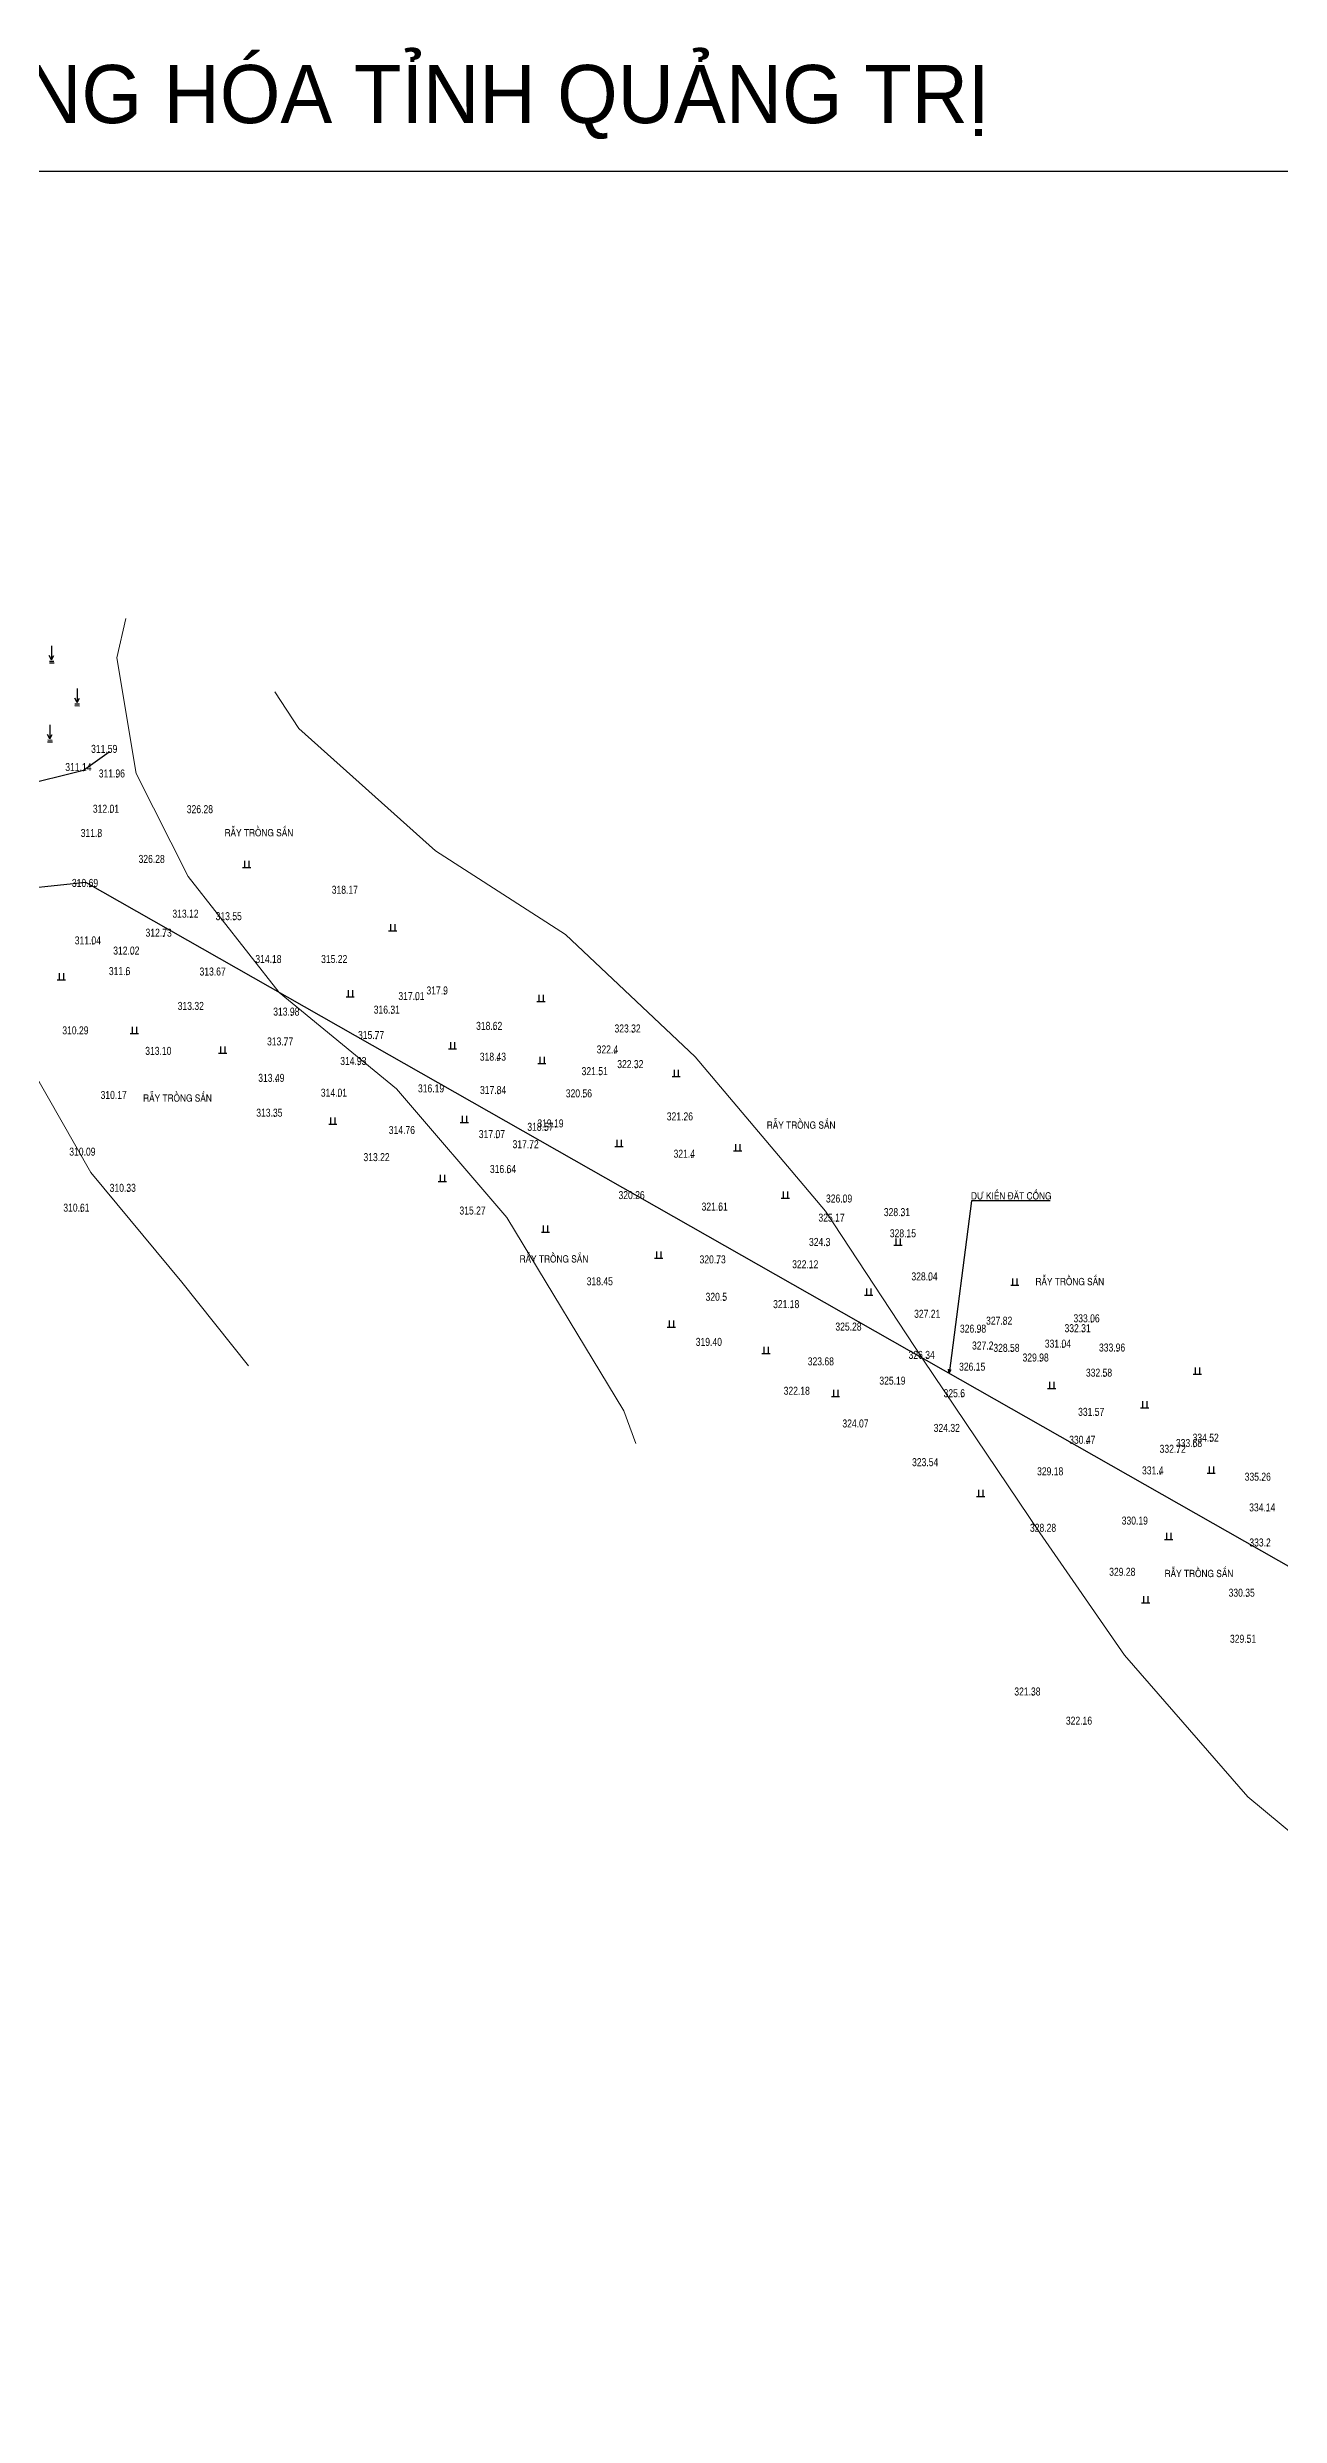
# Model space of a CAD drawing. Header units: metres. Extents: x 528544 to 533704, y 1867371 to 1868830.
# Drawn here: x 532580.8 to 532750.2, y 1868000 to 1868325.6 of the extents above; entities that cross this region are included whole.
import ezdxf

# ---------------------------------------------------------------- set-up
doc = ezdxf.new("R2010")
doc.units = ezdxf.units.M
doc.header["$MEASUREMENT"] = 0
for name, color, linetype in [('DIEM', 7, 'Continuous'), ('DOCAO_CT', 7, 'Continuous'), ('KHUNG', 1, 'Continuous'), ('Layer1', 4, 'Continuous'), ('NEN', 3, 'Continuous')]:
    doc.layers.add(name, color=color, linetype=linetype)
doc.styles.add('DIADANH1', font='VHAVAN.ttf', dxfattribs={"height": 2})
doc.styles.add('MOC', font='VHARIALN.ttf', dxfattribs={"height": 2})
doc.linetypes.add('TAL_N_P', pattern='A,0.5,[130,ltypeshp.shx,S=0.25,R=0,X=0,Y=-0.25],1,[130,ltypeshp.shx,S=0.5,R=0,X=0,Y=-0.5],0.5', length=2)

# ---------------------------------------------------------------- blocks, each defined once
blk = doc.blocks.new('A$C4172536D')
at = {"layer": 'NEN', "color": 3}
for points in [[(0.7, 0.95), (0, 2.28)], [(0.04, 0.03), (1.47, 0)], [(0.05, 0.59), (1.46, 0.57)], [(0.7, 5.24), (0.7, 0.95)], [(0.7, 0.95), (1.41, 2.28)]]:
    blk.add_lwpolyline(points, dxfattribs=at)
blk = doc.blocks.new('A$C7DBD57D0')
at = {"layer": 'NEN', "color": 3, "linetype": 'Continuous', "ltscale": 10}
for p, q in [((0, 0), (2.52, 0)), ((0.6, 2.03), (0.6, 0)), ((1.92, 2.03), (1.92, 0))]:
    blk.add_line(p, q, dxfattribs=at)

msp = doc.modelspace()

# ---------------------------------------------------------------- linework, layer by layer
at = {"layer": 'DIEM', "color": 0}
for p in [(532589.32, 1868228.67), (532585.77, 1868226.17), (532590.37, 1868225.29), (532589.56, 1868220.44), (532587.89, 1868217.11), (532586.67, 1868210.24), (532600.48, 1868206.01), (532606.43, 1868205.67), (532587.07, 1868202.34), (532596.8, 1868203.4), (532592.36, 1868200.94), (532611.89, 1868199.78), (532591.76, 1868198.11), (532614.35, 1868192.54), (532628.16, 1868192.82), (532631.55, 1868194.69), (532635.41, 1868195.46), (532626, 1868189.33), (532642.22, 1868190.59), (532661.25, 1868190.23), (532613.5, 1868188.45), (532623.56, 1868185.76), (532642.74, 1868186.35), (532658.8, 1868187.35), (532612.29, 1868183.44), (532656.73, 1868184.36), (532661.63, 1868185.33), (532620.89, 1868181.4), (532642.76, 1868181.77), (532654.56, 1868181.31), (532612.02, 1868178.65), (532649.27, 1868176.71), (532650.65, 1868177.18), (532668.44, 1868178.14), (532642.6, 1868175.71), (532647.24, 1868174.31), (532669.37, 1868173.01), (532644.13, 1868170.91), (532591.87, 1868168.31), (532690.32, 1868166.85), (532585.5, 1868165.59), (532673.22, 1868165.74), (532689.28, 1868164.22), (532698.27, 1868164.98), (532687.98, 1868160.88), (532699.09, 1868162.07), (532672.94, 1868158.48), (532685.67, 1868157.81), (532673.77, 1868153.34), (532702.05, 1868156.14), (532683.05, 1868152.33), (532702.43, 1868151), (532712.32, 1868150.06), (532724.33, 1868150.38), (532708.73, 1868148.96), (532720.39, 1868146.9), (532723.1, 1868149.02), (532701.67, 1868145.35), (532708.61, 1868143.73), (532710.39, 1868146.64), (532713.32, 1868146.32), (532717.33, 1868144.99), (532727.84, 1868146.36), (532726.04, 1868142.91), (532706.48, 1868140.08), (532724.97, 1868137.52), (532723.74, 1868133.68), (532740.7, 1868133.97), (532736.17, 1868132.44), (532738.41, 1868133.23), (532733.75, 1868129.47), (532747.86, 1868128.6), (532748.48, 1868124.38), (532748.5, 1868119.56), (532745.65, 1868112.65), (532745.84, 1868106.32), (532716.19, 1868099.07), (532723.28, 1868095.06)]:
    msp.add_point(p, dxfattribs=at)
at = {"layer": 'KHUNG', "ltscale": 0.2134}
msp.add_lwpolyline([(532781.55, 1868099.56), (532586.11, 1868210.75), (532440.42, 1868195.4), (532402.71, 1868132.23), (532420.86, 1868063.98), (532395.18, 1867990.56), (532316.24, 1867934.35), (532232.9, 1867946.14), (532196.18, 1867943.6), (532136.83, 1867954.57), (532077.75, 1867946.2), (532005.7, 1867957.57), (531970.49, 1867961.06), (531914.99, 1867986.11), (531798.55, 1867992.8), (531711.06, 1867976.08), (531621.02, 1868011.63), (531506.71, 1868062.49), (531390.29, 1868109.84), (531307.3, 1868146.29), (531202.39, 1868151.29), (531136.07, 1868181.99), (531103.92, 1868169.92)], dxfattribs=at)
at = {"layer": 'KHUNG', "color": 7, "ltscale": 0.2134}
msp.add_lwpolyline([(532718.63, 1868166.99), (532707.83, 1868166.99), (532704.77, 1868143.25), (532704.67, 1868143.88), (532704.77, 1868143.25), (532705.04, 1868143.82)], dxfattribs=at)
at = {"layer": 'Layer1', "color": 7, "ltscale": 0.2134}
msp.add_lwpolyline([(530974.37, 1867370.81), (533703.76, 1867370.81), (533703.76, 1868308.52), (530974.37, 1868308.52)], close=True, dxfattribs=at)
at = {"layer": 'Layer1', "color": 11, "linetype": 'Continuous', "lineweight": 13, "flags": 128}
msp.add_lwpolyline([(532608.46, 1868144.32), (532599.28, 1868155.84), (532586.77, 1868170.89), (532578.73, 1868185.04), (532569.49, 1868205.74), (532568.27, 1868212.98), (532568.07, 1868217.7), (532568.22, 1868220.13), (532568.55, 1868222.68), (532569.51, 1868227.56), (532571.14, 1868233.19), (532572.65, 1868238.95), (532574.5, 1868245.87), (532575.4, 1868248.3), (532577.54, 1868253.13), (532577.87, 1868253.79)], dxfattribs=at)
at = {"layer": 'Layer1', "color": 11, "linetype": 'Continuous', "lineweight": 0, "flags": 128}
for points in [[(532661.69, 1868133.66), (532660.05, 1868138.15), (532643.96, 1868164.69), (532628.78, 1868182.39), (532612.69, 1868195.66), (532600.18, 1868211.59), (532593.04, 1868225.74), (532590.36, 1868241.67), (532591.59, 1868247.05)], [(532612.08, 1868237), (532615.37, 1868231.94), (532634.14, 1868215.13), (532652.01, 1868203.62), (532669.87, 1868186.81), (532687.74, 1868165.58), (532701.15, 1868145.23), (532717.23, 1868121.34), (532728.84, 1868104.53), (532745.82, 1868085.06), (532760.08, 1868073.2)]]:
    msp.add_lwpolyline(points, dxfattribs=at)
at = {"layer": 'NEN', "linetype": 'TAL_N_P'}
msp.add_lwpolyline([(532589.32, 1868228.67), (532585.77, 1868226.17), (532576.93, 1868223.99), (532570.81, 1868222.52), (532566.48, 1868221.3), (532563.97, 1868220.22), (532560.05, 1868219.45), (532555.31, 1868218.91), (532545.89, 1868222.42), (532548.12, 1868227.04), (532546.84, 1868253.46)], dxfattribs=at)

# ---------------------------------------------------------------- block references
at = {"layer": 'NEN', "linetype": 'Continuous', "ltscale": 10, "xscale": 0.4499827870167792, "yscale": 0.4499827870167792, "zscale": 0.449982787048613}
for name, p in [('A$C4172536D', (532581.07, 1868240.95)), ('A$C4172536D', (532584.58, 1868235.07)), ('A$C4172536D', (532580.84, 1868230.1)), ('A$C7DBD57D0', (532607.64, 1868212.85)), ('A$C7DBD57D0', (532627.69, 1868204.11)), ('A$C7DBD57D0', (532582.16, 1868197.39)), ('A$C7DBD57D0', (532621.87, 1868195.03)), ('A$C7DBD57D0', (532648.09, 1868194.43)), ('A$C7DBD57D0', (532592.2, 1868190.01)), ('A$C7DBD57D0', (532604.35, 1868187.29)), ('A$C7DBD57D0', (532635.93, 1868187.89)), ('A$C7DBD57D0', (532648.21, 1868185.87)), ('A$C7DBD57D0', (532666.67, 1868184.11)), ('A$C7DBD57D0', (532619.48, 1868177.53)), ('A$C7DBD57D0', (532637.55, 1868177.78)), ('A$C7DBD57D0', (532658.82, 1868174.47)), ('A$C7DBD57D0', (532675.12, 1868173.86)), ('A$C7DBD57D0', (532634.53, 1868169.64)), ('A$C7DBD57D0', (532681.69, 1868167.39)), ('A$C7DBD57D0', (532648.71, 1868162.71)), ('A$C7DBD57D0', (532664.25, 1868159.1)), ('A$C7DBD57D0', (532697.16, 1868160.9)), ('A$C7DBD57D0', (532693.12, 1868154.03)), ('A$C7DBD57D0', (532713.21, 1868155.39)), ('A$C7DBD57D0', (532666.02, 1868149.64)), ('A$C7DBD57D0', (532679.01, 1868146.02)), ('A$C7DBD57D0', (532738.3, 1868143.18)), ('A$C7DBD57D0', (532688.57, 1868140.11)), ('A$C7DBD57D0', (532718.26, 1868141.2)), ('A$C7DBD57D0', (532731.07, 1868138.55)), ('A$C7DBD57D0', (532740.2, 1868129.57)), ('A$C7DBD57D0', (532708.51, 1868126.37)), ('A$C7DBD57D0', (532734.34, 1868120.45)), ('A$C7DBD57D0', (532731.21, 1868111.74))]:
    msp.add_blockref(name, p, dxfattribs=at)

# ---------------------------------------------------------------- texts
at = {"layer": 'DOCAO_CT', "color": 2, "width": 0.8}
for s, p in [('311.59', (532586.83, 1868228.59)), ('311.14', (532583.28, 1868226.09)), ('311.96', (532587.88, 1868225.21)), ('312.01', (532587.07, 1868220.36)), ('326.28', (532599.98, 1868220.3)), ('311.8', (532585.4, 1868217.03)), ('326.28', (532593.35, 1868213.46)), ('310.69', (532584.19, 1868210.16)), ('318.17', (532619.9, 1868209.22)), ('313.12', (532598, 1868205.93)), ('313.55', (532603.94, 1868205.59)), ('311.04', (532584.58, 1868202.26)), ('312.73', (532594.31, 1868203.32)), ('311.6', (532589.27, 1868198.04)), ('312.02', (532589.87, 1868200.86)), ('313.67', (532601.73, 1868197.98)), ('314.18', (532609.4, 1868199.7)), ('315.22', (532618.44, 1868199.7)), ('317.01', (532629.06, 1868194.61)), ('317.9', (532632.92, 1868195.38)), ('313.32', (532598.73, 1868193.25)), ('313.98', (532611.86, 1868192.47)), ('316.31', (532625.67, 1868192.74)), ('310.29', (532582.87, 1868189.89)), ('313.77', (532611.01, 1868188.37)), ('315.77', (532623.51, 1868189.25)), ('318.62', (532639.74, 1868190.51)), ('323.32', (532658.76, 1868190.15)), ('313.10', (532594.27, 1868187.07)), ('314.93', (532621.07, 1868185.68)), ('318.43', (532640.25, 1868186.27)), ('322.4', (532656.31, 1868187.27)), ('322.32', (532659.14, 1868185.25)), ('313.49', (532609.8, 1868183.36)), ('316.19', (532631.75, 1868181.91)), ('317.84', (532640.28, 1868181.69)), ('321.51', (532654.24, 1868184.28)), ('310.17', (532588.13, 1868181.01)), ('313.35', (532609.53, 1868178.57)), ('314.01', (532618.4, 1868181.32)), ('320.56', (532652.07, 1868181.23)), ('314.76', (532627.74, 1868176.19)), ('317.07', (532640.11, 1868175.63)), ('318.57', (532646.78, 1868176.63)), ('319.19', (532648.16, 1868177.1)), ('321.26', (532665.95, 1868178.06)), ('310.09', (532583.83, 1868173.21)), ('313.22', (532624.26, 1868172.46)), ('317.72', (532644.75, 1868174.24)), ('321.4', (532666.88, 1868172.93)), ('316.64', (532641.64, 1868170.83)), ('310.61', (532583.01, 1868165.51)), ('310.33', (532589.38, 1868168.24)), ('315.27', (532637.45, 1868165.12)), ('320.26', (532659.31, 1868167.24)), ('321.61', (532670.73, 1868165.66)), ('326.09', (532687.83, 1868166.77)), ('325.17', (532686.79, 1868164.14)), ('328.31', (532695.78, 1868164.9)), ('328.15', (532696.6, 1868161.99)), ('324.3', (532685.49, 1868160.8)), ('318.45', (532654.94, 1868155.39)), ('320.73', (532670.45, 1868158.4)), ('322.12', (532683.18, 1868157.73)), ('328.04', (532699.57, 1868156.06)), ('320.5', (532671.28, 1868153.26)), ('321.18', (532680.56, 1868152.25)), ('325.28', (532689.12, 1868149.16)), ('327.21', (532699.94, 1868150.92)), ('326.98', (532706.24, 1868148.88)), ('327.82', (532709.83, 1868149.98)), ('332.31', (532720.61, 1868148.94)), ('333.06', (532721.84, 1868150.3)), ('319.40', (532669.93, 1868147.06)), ('327.2', (532707.9, 1868146.56)), ('328.58', (532710.83, 1868146.24)), ('331.04', (532717.9, 1868146.82)), ('333.96', (532725.35, 1868146.28)), ('323.68', (532685.32, 1868144.38)), ('326.34', (532699.18, 1868145.27)), ('326.15', (532706.12, 1868143.65)), ('329.98', (532714.84, 1868144.91)), ('332.58', (532723.55, 1868142.83)), ('322.18', (532682.01, 1868140.34)), ('325.19', (532695.16, 1868141.73)), ('325.6', (532703.99, 1868140)), ('324.07', (532690.08, 1868135.84)), ('331.57', (532722.48, 1868137.44)), ('324.32', (532702.63, 1868135.23)), ('330.47', (532721.25, 1868133.6)), ('333.68', (532735.92, 1868133.15)), ('334.52', (532738.21, 1868133.89)), ('323.54', (532699.66, 1868130.52)), ('331.4', (532731.26, 1868129.39)), ('332.72', (532733.68, 1868132.36)), ('329.18', (532716.84, 1868129.26)), ('335.26', (532745.37, 1868128.52)), ('334.14', (532745.99, 1868124.3)), ('328.28', (532715.86, 1868121.5)), ('330.19', (532728.47, 1868122.49)), ('333.2', (532746.01, 1868119.48)), ('329.28', (532726.75, 1868115.45)), ('330.35', (532743.16, 1868112.57)), ('329.51', (532743.35, 1868106.24)), ('321.38', (532713.71, 1868098.99)), ('322.16', (532720.8, 1868094.98))]:
    msp.add_text(s, height=1.1, dxfattribs=at).set_placement(p)
at = {"layer": 'KHUNG', "color": 7}
for s, height, style, p in [('b×nh ®å hiÖn tr¹ng ®\xadêng , cÇu treo , ®Ëp thñy lîi , tuyÕn èng thñy lîi , khu t¸i ®Þnh c\xad th«n sª phu x· h\xadíng lËp huyÖn h\xadíng hãa tØnh qu¶ng trÞ', 8, 'DIADANH1', (531814.19, 1868315.17)), ('rÉy trång s¾n', 1, 'MOC', (532605.16, 1868217.12)), ('rÉy trång s¾n', 1, 'MOC', (532593.97, 1868180.64)), ('rÉy trång s¾n', 1, 'MOC', (532679.68, 1868176.92)), ('dù kiÕn ®Æt cèng ', 1, 'MOC', (532707.76, 1868167.19)), ('rÉy trång s¾n', 1, 'MOC', (532645.71, 1868158.52)), ('rÉy trång s¾n', 1, 'MOC', (532716.61, 1868155.4)), ('rÉy trång s¾n', 1, 'MOC', (532734.36, 1868115.27))]:
    msp.add_text(s, height=height, dxfattribs=dict(at, style=style)).set_placement(p)

doc.saveas('drawing.dxf')
